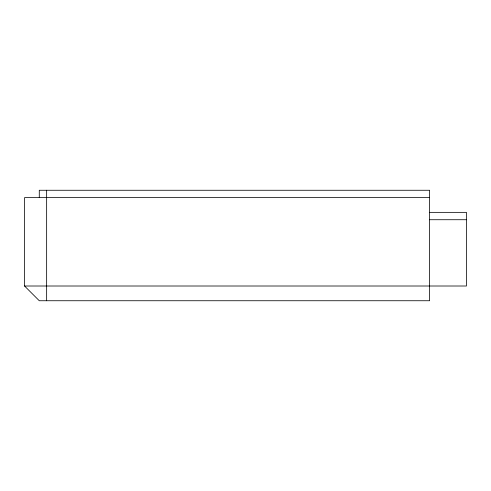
<?xml version="1.0" encoding="UTF-8"?>
<svg xmlns="http://www.w3.org/2000/svg" width="491" height="491" viewBox="0 0 491 491"><rect width="100%" height="100%" fill="white"/><g stroke="black" fill="none" stroke-linecap="round" stroke-linejoin="round"><path stroke-width="0.74" d="M429.625 197.627L24.55 197.627L24.55 286.007L39.28 300.738L429.625 300.738L429.625 190.263L39.28 190.263L39.28 197.627M429.3 212.358L466.45 212.358L466.45 286.007L24.55 286.007M429.625 219.722L466.45 219.722M46.645 190.263L46.645 300.738"/></g></svg>
